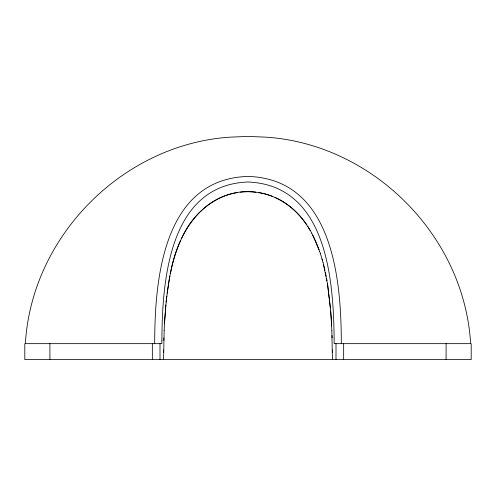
<?xml version="1.0" encoding="UTF-8"?>
<svg xmlns="http://www.w3.org/2000/svg" width="496" height="496" viewBox="0 0 496 496"><rect width="100%" height="100%" fill="white"/><g stroke="black" fill="none" stroke-linecap="round" stroke-linejoin="round"><path stroke-width="0.74" d="M163.581 359.6L164.151 330.733M163.618 352.358L163.643 349.947M154.69 343.66C154.69 279.298 163.221 178.92 248 176.433C332.779 178.92 341.31 279.298 341.31 343.66M163.829 340.318L163.897 337.919M164.151 330.733L164.653 320.701M164.492 323.578L165.85 304.99M164.666 320.559L166.197 301.407L168.541 283.551M166.135 302.033L166.78 296.143M25.37 343.66C31.608 236.573 121.966 144.944 228.96 137.212L248 136.4L267.04 137.212C374.034 144.944 464.392 236.573 470.63 343.66M167.14 293.217L169.892 275.962M168.615 283.08C171.033 268.491 174.604 253.989 180.668 240.467M170.457 273.141C176.712 237.41 198.487 198.363 237.665 192.529M181.486 238.675C193.762 210.031 223.591 187.693 255.8 192.181M240.2 192.181C251.199 190.91 262.514 192.405 272.794 196.528M258.335 192.529C278.281 195.573 295.814 208.258 306.776 224.93M275.063 197.489C291.034 204.526 303.552 217.837 311.693 233.083M307.675 226.294L310.229 230.466M311.693 233.083L315.735 241.366L319.04 249.655M312.778 235.147L319.691 251.491M319.66 251.422L320.311 253.332M320.292 253.301L322.586 260.84M322.059 259.011L323.101 262.744M323.125 262.861L327.62 284.518L330.714 311.581M323.597 264.653L324.967 270.45M325.388 272.397L326.182 276.315M326.548 278.281L326.988 280.73M327.496 283.786L330.429 308.047M330.615 310.267L331.297 319.914M330.764 312.22L330.863 313.503M330.906 314.142L331.173 317.986M331.216 318.63L331.334 320.559M331.353 320.825L331.849 330.733M331.309 320.081L331.632 325.959M331.849 330.733L332.419 359.6M332.029 335.519L332.103 337.919M332.357 349.947L332.382 352.358M446.096 343.66L446.096 359.6M343.66 343.66L343.66 359.6M336.003 343.66L336.003 359.6M159.997 343.66L159.997 359.6M152.34 343.66L152.34 359.6M49.904 343.66L49.904 359.6M161.888 340.709L161.839 343.66L24.8 343.66L24.8 359.6L471.2 359.6L471.2 343.66L334.161 343.66C333.845 283.253 328.426 185.256 248 182.001C168.857 184.952 162.186 280.978 161.888 340.709"/></g></svg>
